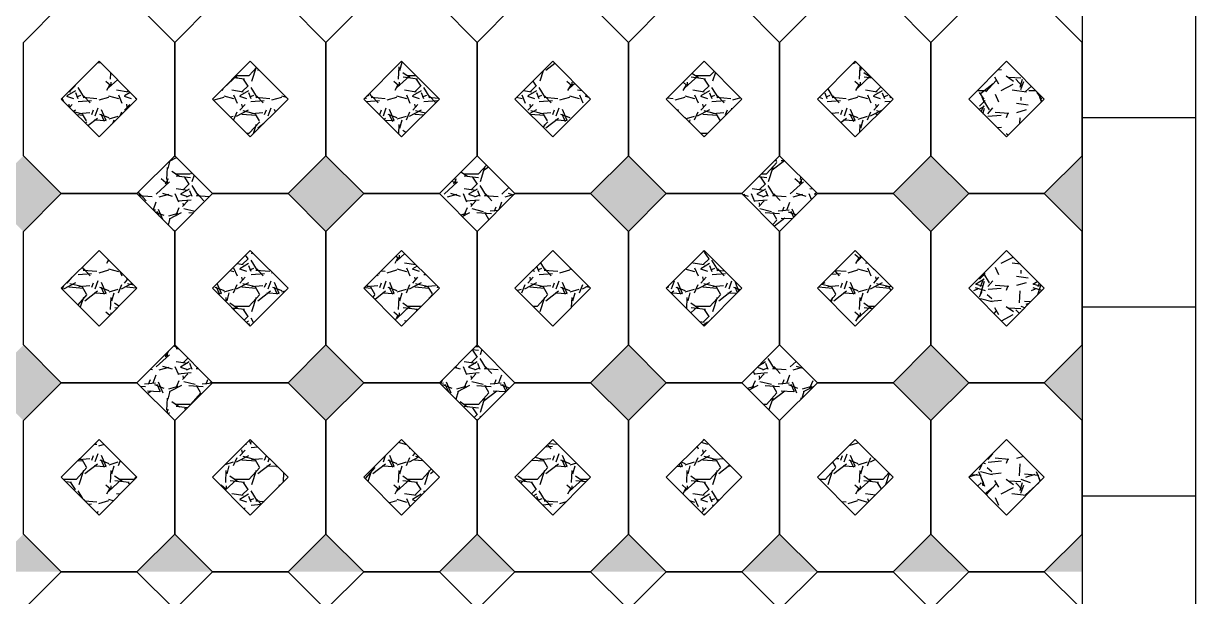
# Model space of a CAD drawing. Extents: x 104028 to 361637, y -78822 to 68782.
# Drawn here: x 313368 to 321118, y -11611 to -7823 of the extents above; entities that cross this region are included whole.
import ezdxf

# ---------------------------------------------------------------- set-up
doc = ezdxf.new("R2010")
doc.units = 0
doc.header["$LTSCALE"] = 1000
doc.header["$MEASUREMENT"] = 0
pattern_1 = [(138.0128, (76.19999999999999, -54.86400000000001), (-685.8008426853772, 609.6005179768804), [10.25163, -1014.915]), (94.96969999999995, (68.57999999999998, -48.00600000000001), (76.19946226162361, -914.4014791853738), [17.59215, -1741.62]), (42.51039999999998, (67.056, -30.48000000000001), (-838.2008187738122, -761.9994455499505), [12.40446, -1228.041]), (177.2737, (48.006, -0.7620000000000078), (1523.999509600993, -76.19966912484541), [16.02015, -1585.992]), (202.8337, (32.00400000000001, -5.1e-15), (914.4005199015332, 381.0010816650569), [15.70902, -1555.194]), (267.2737, (17.526, -6.096000000000002), (76.19966912484549, 1523.999509600993), [16.02015, -1585.992]), (307.6942, (16.76399999999999, -22.098), (-761.9993207095466, 990.6006258371981), [21.18582, -2097.393]), (342.2553000000001, (29.71799999999999, -38.86200000000001), (1676.400486181092, -533.4010669640161), [20.0016, -1980.159]), (31.42959999999999, (48.76799999999999, -44.958), (990.5988347991808, 609.6001570579343), [16.07439, -1591.365]), (85.23639999999997, (62.484, -36.57600000000001), (-76.19928488163478, -838.1993415916335), [18.35139, -899.2169999999999]), (132.3974, (64.00800000000001, -18.28800000000001), (-838.198909519109, 914.4000275171915), [23.73234, -2349.504]), (48.81409999999998, (47.24399999999998, -76.20000000000002), (457.1992967137203, 533.3996602267418), [8.10015, -801.918]), (81.46919999999999, (52.57799999999998, -70.10400000000001), (-152.4003840013711, -990.5984878677418), [15.41046, -1525.638]), (135, (54.86399999999999, -54.864), (-76.19994806100593, 2.56e-14), [10.77627, -96.98669999999998]), (113.1986, (64.008, -49.53000000000001), (152.4006682291879, -381.0012847677251), [5.803229999999999, -574.518]), (201.8014, (61.722, -44.196), (228.600147261956, 76.20005345683522), [8.20698, -402.144]), (300.9638, (54.10199999999999, -47.24400000000001), (152.4001187598165, -228.5997586442469), [13.3296, -430.989]), (71.5651, (60.96, -58.674), (-76.19988667395234, -152.4000695454294), [9.638609999999998, -231.327]), (286.3895, (61.722, -9.9e-15), (228.599524499034, -762.0004204190805), [13.50264, -1336.764]), (340.3462, (65.53200000000001, -12.95400000000001), (-838.19881465635, 304.7991506602953), [11.32797, -1121.466]), (203.1986, (76.19999999999999, -58.67400000000001), (381.0012847677251, 152.4006682291878), [11.6064, -568.716]), (253.6105, (65.532, -63.24600000000001), (228.5995244990345, 762.0004204190805), [13.50264, -1336.764]), (249.444, (14.478, -2.3e-15), (152.3998150815042, 381.0004729276773), [13.02105, -638.031]), (204.7751, (9.905999999999999, -12.192), (838.1996107847006, 380.9991121088051), [10.91016, -1080.108]), (336.8014, (-9.6e-15, -59.43599999999999), (381.0012847677251, -152.4006682291881), [11.6064, -568.716]), (287.354, (10.66799999999999, -64.00800000000001), (-304.7995402681688, 990.6000534557986), [12.77349, -1264.572]), (339.444, (-3.6e-15, -22.098), (-381.0004729276773, 152.3998150815044), [6.51054, -644.5440000000001]), (11.30989999999998, (-8.8e-15, -54.86399999999999), (304.7990238270787, 76.1996238866204), [3.885449999999999, -384.66]), (75.96379999999998, (3.809999999999991, -54.10199999999999), (-76.19986812370928, -228.6001606409152), [15.70902, -298.4715]), (96.00900000000001, (7.619999999999993, -38.862), (76.19982205643562, -761.9988763328384), [14.55801, -1441.242]), (213.6901, (47.24399999999999, -47.24400000000001), (152.3998529769551, 76.20002613921694), [10.98972, -263.7534]), (263.1572, (38.1, -53.34), (-152.4006825496454, -1295.400535699303), [19.18671, -1899.48]), (330.9454, (35.81399999999999, -72.39), (-533.3987283250237, 304.7992909748728), [7.84524, -776.682]), (0, (42.67199999999998, -76.2), (76.20000000000003, 76.19999999999997), [4.572, -71.628]), (30.25639999999998, (9.905999999999995, -37.338), (-533.3997309743268, -304.7993540050832), [10.58601, -1048.017]), (318.0128, (19.05, -32.00400000000001), (685.8008426853773, -609.6005179768804), [20.50329, -1004.664]), (270, (34.28999999999999, -45.72), (76.19999999999999, -76.20000000000002), [19.812, -56.38799999999999]), (235.3048, (34.28999999999999, -65.53200000000001), (533.400050714543, 761.9986797286105), [12.0483, -1192.779]), (164.0546, (27.43199999999999, -75.438), (-304.8007260961089, 76.20019439104426), [11.09487, -543.651]), (117.646, (16.76399999999999, -72.39), (-762.0004792417016, 1447.799491470681), [18.06435, -1788.375]), (85.42609999999999, (8.38199999999999, -56.38799999999999), (76.199631336584, 990.6002281424251), [19.11087, -1891.974]), (85.42609999999999, (8.38199999999999, -56.38799999999999), (76.199631336584, 990.6002281424251), [19.11087, -1891.974])]
pattern_2 = [(48.01279999999997, (316844.8374560876, 27107.62394110493), (609.6005179768805, 685.8008426853771), [10.25162999999995, -1014.914999999997]), (4.969699999999941, (316851.6954560876, 27115.24394110492), (-914.4014791853738, -76.19946226162345), [17.59214999999998, -1741.619999999999]), (312.5104, (316869.2214560877, 27116.76794110493), (-761.9994455499505, 838.2008187738124), [12.40446, -1228.041]), (87.27370000000003, (316898.9394560877, 27135.81794110492), (-76.1996691248457, -1523.999509600993), [16.02015, -1585.992]), (112.8337, (316899.7014560877, 27151.81994110492), (381.0010816650568, -914.4005199015332), [15.70901999999995, -1555.193999999994]), (177.2737, (316893.6054560877, 27166.29794110493), (1523.999509600993, -76.19966912484578), [16.02015, -1585.992]), (217.6941999999999, (316877.6034560877, 27167.05994110491), (990.6006258371983, 761.9993207095464), [21.18581999999991, -2097.392999999987]), (252.2553, (316860.8394560877, 27154.10594110491), (-533.4010669640163, -1676.400486181092), [20.0016, -1980.159]), (301.4296, (316854.7434560877, 27135.05594110493), (609.6001570579341, -990.598834799181), [16.07439, -1591.365]), (355.2363999999999, (316863.1254560877, 27121.33994110494), (-838.1993415916335, 76.19928488163494), [18.35139, -899.2170000000001]), (42.39739999999999, (316881.4134560877, 27119.81594110493), (914.4000275171915, 838.198909519109), [23.73234, -2349.503999999999]), (318.8141, (316823.5014560877, 27136.57994110493), (533.3996602267418, -457.1992967137203), [8.100150000000001, -801.9180000000002]), (351.4692, (316829.5974560876, 27131.24594110493), (-990.598487867742, 152.4003840013713), [15.41046, -1525.638]), (44.99999999999999, (316844.8374560876, 27128.95994110493), (3.96e-14, 76.19994806100593), [10.77627, -96.98669999999998]), (23.19859999999996, (316850.1714560877, 27119.81594110493), (-381.0012847677251, -152.4006682291878), [5.803229999999999, -574.518]), (111.8014, (316855.5054560877, 27122.10194110493), (76.20005345683518, -228.600147261956), [8.206979999999964, -402.1439999999988]), (210.9637999999999, (316852.4574560877, 27129.72194110492), (-228.5997586442469, -152.4001187598165), [13.3296, -430.989]), (341.5651, (316841.0274560877, 27122.86394110491), (-152.4000695454294, 76.19988667395236), [9.638609999999998, -231.327]), (196.3894999999999, (316899.7014560877, 27122.10194110493), (-762.0004204190805, -228.5995244990339), [13.50263999999995, -1336.763999999994]), (250.3462, (316886.7474560876, 27118.29194110493), (304.7991506602955, 838.19881465635), [11.32797, -1121.466]), (113.1985999999999, (316841.0274560877, 27107.62394110493), (152.4006682291878, -381.0012847677251), [11.60639999999995, -568.7159999999969]), (163.6104999999999, (316836.4554560876, 27118.29194110493), (762.0004204190805, -228.5995244990346), [13.50264, -1336.764]), (159.444, (316899.7014560877, 27169.34594110493), (381.0004729276773, -152.3998150815042), [13.02104999999995, -638.0309999999967]), (114.7750999999999, (316887.5094560876, 27173.91794110492), (380.9991121088049, -838.1996107847006), [10.91016, -1080.108]), (246.8014, (316840.2654560877, 27183.82394110494), (-152.4006682291881, -381.0012847677251), [11.60639999999995, -568.7159999999968]), (197.3539999999999, (316835.6934560876, 27173.15594110493), (990.6000534557987, 304.7995402681686), [12.77349, -1264.572]), (249.444, (316877.6034560877, 27183.82394110494), (152.3998150815044, 381.0004729276773), [6.51054, -644.5439999999999]), (281.3099, (316844.8374560876, 27183.82394110494), (76.19962388662034, -304.7990238270787), [3.885449999999999, -384.66]), (345.9638, (316845.5994560877, 27180.01394110494), (-228.6001606409152, 76.19986812370932), [15.70902, -298.4715]), (6.009000000000009, (316860.8394560877, 27176.20394110491), (-761.9988763328384, -76.19982205643548), [14.55801, -1441.242]), (123.6900999999999, (316852.4574560877, 27136.57994110493), (76.20002613921692, -152.3998529769551), [10.98972, -263.7534]), (173.1571999999999, (316846.3614560877, 27145.72394110493), (-1295.400535699303, 152.4006825496456), [19.1867099999999, -1899.479999999994]), (240.9454, (316827.3114560876, 27148.00994110492), (304.7992909748729, 533.3987283250237), [7.845240000000001, -776.682]), (270, (316823.5014560877, 27141.15194110492), (76.19999999999996, -76.20000000000005), [4.572, -71.628]), (300.2564, (316862.3634560877, 27173.91794110492), (-304.7993540050831, 533.3997309743268), [10.58601, -1048.017]), (228.0128, (316867.6974560877, 27164.77394110492), (-609.6005179768805, -685.8008426853772), [20.50329, -1004.664]), (180, (316853.9814560877, 27149.53394110493), (-76.20000000000003, -76.19999999999997), [19.812, -56.388]), (145.3047999999999, (316834.1694560877, 27149.53394110493), (761.9986797286103, -533.4000507145431), [12.0483, -1192.779]), (74.05459999999997, (316824.2634560877, 27156.39194110494), (76.20019439104432, 304.8007260961089), [11.09487, -543.651]), (27.64599999999996, (316827.3114560876, 27167.05994110491), (1447.799491470682, 762.0004792417013), [18.06435, -1788.375]), (355.4261, (316843.3134560876, 27175.44194110492), (990.6002281424251, -76.19963133658419), [19.11086999999999, -1891.974]), (355.4261, (316843.3134560876, 27175.44194110492), (990.6002281424251, -76.19963133658419), [19.11086999999999, -1891.974])]

# ---------------------------------------------------------------- blocks, each defined once
blk = doc.blocks.new('xfgzfgxfg')
at = {"transparency": 33554508}
h = blk.add_hatch(dxfattribs=at)
h.set_pattern_fill('GRAVEL', color=251, scale=10, angle=-90.00000000000001, style=0)
h.set_pattern_definition(pattern_1)
h.paths.add_polyline_path([(27029.5, 19986.5), (27079.49999999998, 20036.5), (27029.5, 20086.5), (26979.49999999999, 20036.5)])
h = blk.add_hatch(dxfattribs=at)
h.set_pattern_fill('GRAVEL', color=251, scale=10, angle=-90.00000000000001, style=0)
h.set_pattern_definition(pattern_1)
h.paths.add_polyline_path([(27279.5, 19986.5), (27329.49999999999, 20036.5), (27279.5, 20086.5), (27229.49999999999, 20036.5)])
h = blk.add_hatch(dxfattribs=at)
h.set_pattern_fill('GRAVEL', color=251, scale=10, angle=-90.00000000000001, style=0)
h.set_pattern_definition(pattern_1)
h.paths.add_polyline_path([(27529.5, 19986.5), (27579.49999999999, 20036.5), (27529.5, 20086.5), (27479.49999999999, 20036.5)])
h = blk.add_hatch(dxfattribs=at)
h.set_pattern_fill('GRAVEL', color=251, scale=10, angle=-90.00000000000001, style=0)
h.set_pattern_definition([(138.0128, (27180.69999999999, 19831.63599999999), (-685.8008426853772, 609.6005179768804), [10.25163, -1014.915]), (94.96969999999995, (27173.07999999999, 19838.49399999999), (76.19946226162361, -914.4014791853738), [17.59215, -1741.62]), (42.51039999999998, (27171.55599999999, 19856.01999999999), (-838.2008187738122, -761.9994455499505), [12.40446, -1228.041]), (177.2737, (27152.50599999999, 19885.73799999999), (1523.999509600993, -76.19966912484541), [16.02015, -1585.992]), (202.8337, (27136.50399999999, 19886.49999999999), (914.4005199015332, 381.0010816650569), [15.70902, -1555.194]), (267.2737, (27122.02599999999, 19880.40399999999), (76.19966912484549, 1523.999509600993), [16.02015, -1585.992]), (307.6942, (27121.26399999999, 19864.40199999999), (-761.9993207095466, 990.6006258371981), [21.18582, -2097.393]), (342.2553000000001, (27134.21799999999, 19847.63799999999), (1676.400486181092, -533.4010669640161), [20.0016, -1980.159]), (31.42959999999999, (27153.26799999999, 19841.54199999999), (990.5988347991808, 609.6001570579343), [16.07439, -1591.365]), (85.23639999999997, (27166.98399999999, 19849.92399999999), (-76.19928488163478, -838.1993415916335), [18.35139, -899.2169999999999]), (132.3974, (27168.50799999999, 19868.21199999999), (-838.198909519109, 914.4000275171915), [23.73234, -2349.504]), (48.81409999999998, (27151.74399999999, 19810.29999999999), (457.1992967137203, 533.3996602267418), [8.10015, -801.918]), (81.46919999999999, (27157.07799999999, 19816.39599999999), (-152.4003840013711, -990.5984878677418), [15.41046, -1525.638]), (135, (27159.36399999999, 19831.63599999999), (-76.19994806100593, 2.56e-14), [10.77627, -96.98669999999998]), (113.1986, (27168.50799999999, 19836.96999999999), (152.4006682291879, -381.0012847677251), [5.803229999999999, -574.518]), (201.8014, (27166.22199999999, 19842.30399999999), (228.600147261956, 76.20005345683522), [8.20698, -402.144]), (300.9638, (27158.60199999999, 19839.25599999999), (152.4001187598165, -228.5997586442469), [13.3296, -430.989]), (71.5651, (27165.45999999999, 19827.82599999999), (-76.19988667395234, -152.4000695454294), [9.638609999999998, -231.327]), (286.3895, (27166.22199999999, 19886.49999999999), (228.599524499034, -762.0004204190805), [13.50264, -1336.764]), (340.3462, (27170.03199999999, 19873.54599999999), (-838.19881465635, 304.7991506602953), [11.32797, -1121.466]), (203.1986, (27180.69999999999, 19827.82599999999), (381.0012847677251, 152.4006682291878), [11.6064, -568.716]), (253.6105, (27170.03199999999, 19823.25399999999), (228.5995244990345, 762.0004204190805), [13.50264, -1336.764]), (249.444, (27118.97799999999, 19886.49999999999), (152.3998150815042, 381.0004729276773), [13.02105, -638.031]), (204.7751, (27114.40599999999, 19874.30799999999), (838.1996107847006, 380.9991121088051), [10.91016, -1080.108]), (336.8014, (27104.49999999999, 19827.06399999999), (381.0012847677251, -152.4006682291881), [11.6064, -568.716]), (287.354, (27115.16799999999, 19822.49199999999), (-304.7995402681688, 990.6000534557986), [12.77349, -1264.572]), (339.444, (27104.49999999999, 19864.40199999999), (-381.0004729276773, 152.3998150815044), [6.51054, -644.5440000000001]), (11.30989999999998, (27104.49999999999, 19831.63599999999), (304.7990238270787, 76.1996238866204), [3.885449999999999, -384.66]), (75.96379999999998, (27108.30999999999, 19832.39799999999), (-76.19986812370928, -228.6001606409152), [15.70902, -298.4715]), (96.00900000000001, (27112.11999999999, 19847.63799999999), (76.19982205643562, -761.9988763328384), [14.55801, -1441.242]), (213.6901, (27151.74399999999, 19839.25599999999), (152.3998529769551, 76.20002613921694), [10.98972, -263.7534]), (263.1572, (27142.59999999999, 19833.15999999999), (-152.4006825496454, -1295.400535699303), [19.18671, -1899.48]), (330.9454, (27140.31399999999, 19814.10999999999), (-533.3987283250237, 304.7992909748728), [7.84524, -776.682]), (0, (27147.17199999999, 19810.29999999999), (76.20000000000003, 76.19999999999997), [4.572, -71.628]), (30.25639999999998, (27114.40599999999, 19849.16199999999), (-533.3997309743268, -304.7993540050832), [10.58601, -1048.017]), (318.0128, (27123.54999999999, 19854.49599999999), (685.8008426853773, -609.6005179768804), [20.50329, -1004.664]), (270, (27138.78999999999, 19840.77999999999), (76.19999999999999, -76.20000000000002), [19.812, -56.38799999999999]), (235.3048, (27138.78999999999, 19820.96799999999), (533.400050714543, 761.9986797286105), [12.0483, -1192.779]), (164.0546, (27131.93199999999, 19811.06199999999), (-304.8007260961089, 76.20019439104426), [11.09487, -543.651]), (117.646, (27121.26399999999, 19814.10999999999), (-762.0004792417016, 1447.799491470681), [18.06435, -1788.375]), (85.42609999999999, (27112.88199999999, 19830.11199999999), (76.199631336584, 990.6002281424251), [19.11087, -1891.974]), (85.42609999999999, (27112.88199999999, 19830.11199999999), (76.199631336584, 990.6002281424251), [19.11087, -1891.974])])
h.paths.add_polyline_path([(27154.5, 19886.49999999999), (27204.5, 19936.5), (27154.5, 19986.5), (27104.49999999999, 19936.5)])
h.paths.add_polyline_path([(27404.5, 19886.49999999999), (27454.5, 19936.5), (27404.5, 19986.5), (27354.49999999999, 19936.5)])
h = blk.add_hatch(dxfattribs=at)
h.set_pattern_fill('GRAVEL', color=251, scale=10, angle=-90.00000000000001, style=0)
h.set_pattern_definition(pattern_1)
h.paths.add_polyline_path([(27029.5, 19786.5), (27079.49999999998, 19836.5), (27029.5, 19886.5), (26979.49999999999, 19836.5)])
h = blk.add_hatch(dxfattribs=at)
h.set_pattern_fill('GRAVEL', color=251, scale=10, angle=-90.00000000000001, style=0)
h.set_pattern_definition(pattern_1)
h.paths.add_polyline_path([(27279.5, 19786.5), (27329.49999999999, 19836.5), (27279.5, 19886.5), (27229.49999999999, 19836.5)])
h = blk.add_hatch(dxfattribs=at)
h.set_pattern_fill('GRAVEL', color=251, scale=10, angle=-90.00000000000001, style=0)
h.set_pattern_definition(pattern_1)
h.paths.add_polyline_path([(27529.5, 19786.5), (27579.49999999999, 19836.5), (27529.5, 19886.5), (27479.49999999999, 19836.5)])
at = {"color": 251, "transparency": 33554508}
for p, q in [((26954.5, 20136.5), (26904.5, 20086.5)), ((27104.49999999999, 20136.5), (27154.49999999999, 20086.5)), ((27204.5, 20136.5), (27154.5, 20086.5)), ((27354.49999999999, 20136.5), (27404.5, 20086.5)), ((27454.5, 20136.5), (27404.5, 20086.5)), ((27604.5, 20136.5), (27654.49999999999, 20086.5)), ((27029.5, 20086.5), (26979.5, 20036.5)), ((27029.5, 20086.5), (27079.5, 20036.5)), ((27279.5, 20086.5), (27229.5, 20036.5)), ((27279.5, 20086.5), (27329.5, 20036.5)), ((27529.5, 20086.5), (27479.5, 20036.5)), ((27529.5, 20086.5), (27579.5, 20036.5)), ((27029.5, 19986.5), (26979.5, 20036.5)), ((27079.5, 20036.5), (27029.5, 19986.5)), ((27279.5, 19986.5), (27229.5, 20036.5)), ((27329.5, 20036.5), (27279.5, 19986.5)), ((27529.5, 19986.5), (27479.5, 20036.5)), ((27579.5, 20036.5), (27529.5, 19986.5)), ((26954.5, 19936.5), (26904.5, 19986.5)), ((27104.49999999999, 19936.5), (27154.49999999999, 19986.5)), ((27204.5, 19936.5), (27154.5, 19986.5)), ((27354.49999999999, 19936.5), (27404.5, 19986.5)), ((27454.5, 19936.5), (27404.5, 19986.5)), ((27604.5, 19936.5), (27654.49999999999, 19986.5)), ((26954.5, 19936.5), (26904.5, 19886.5)), ((27104.49999999999, 19936.5), (27154.49999999999, 19886.5)), ((27204.5, 19936.5), (27154.5, 19886.5)), ((27354.49999999999, 19936.5), (27404.5, 19886.5)), ((27454.5, 19936.5), (27404.5, 19886.5)), ((27604.5, 19936.5), (27654.49999999999, 19886.5)), ((27029.5, 19886.5), (26979.5, 19836.5)), ((27029.5, 19886.5), (27079.5, 19836.5)), ((27279.5, 19886.5), (27229.5, 19836.5)), ((27279.5, 19886.5), (27329.5, 19836.5)), ((27529.5, 19886.5), (27479.5, 19836.5)), ((27529.5, 19886.5), (27579.5, 19836.5)), ((27029.5, 19786.5), (26979.5, 19836.5)), ((27079.5, 19836.5), (27029.5, 19786.5)), ((27279.5, 19786.5), (27229.5, 19836.5)), ((27329.5, 19836.5), (27279.5, 19786.5)), ((27529.5, 19786.5), (27479.5, 19836.5)), ((27579.5, 19836.5), (27529.5, 19786.5)), ((26954.5, 19736.5), (26904.5, 19786.5)), ((27104.49999999999, 19736.5), (27154.49999999999, 19786.5)), ((27204.5, 19736.5), (27154.5, 19786.5)), ((27354.49999999999, 19736.5), (27404.5, 19786.5)), ((27454.5, 19736.5), (27404.5, 19786.5)), ((27604.5, 19736.5), (27654.49999999999, 19786.5))]:
    blk.add_line(p, q, dxfattribs=at)
for points in [[(26954.5, 20136.5), (27104.49999999999, 20136.5)], [(27204.5, 20136.5), (27354.49999999999, 20136.5)], [(27454.5, 20136.5), (27604.5, 20136.5)], [(26904.5, 19986.5), (26904.5, 20086.5)], [(27154.5, 20086.49999999999), (27154.5, 19986.50000000001)], [(27154.5, 19986.5), (27154.5, 20086.5)], [(27404.5, 20086.49999999999), (27404.5, 19986.50000000001)], [(27404.5, 19986.5), (27404.5, 20086.5)], [(27654.5, 20086.49999999999), (27654.5, 19986.50000000001)], [(26954.5, 19936.5), (27104.49999999999, 19936.5)], [(27104.49999999999, 19936.5), (26954.5, 19936.5)], [(27204.5, 19936.5), (27354.49999999999, 19936.5)], [(27354.49999999999, 19936.5), (27204.5, 19936.5)], [(27454.5, 19936.5), (27604.5, 19936.5)], [(27604.5, 19936.5), (27454.5, 19936.5)], [(26904.5, 19786.5), (26904.5, 19886.5)], [(27154.5, 19886.49999999999), (27154.5, 19786.50000000001)], [(27154.5, 19786.5), (27154.5, 19886.5)], [(27404.5, 19886.49999999999), (27404.5, 19786.50000000001)], [(27404.5, 19786.5), (27404.5, 19886.5)], [(27654.5, 19886.49999999999), (27654.5, 19786.50000000001)], [(27104.49999999999, 19736.5), (26954.5, 19736.5)], [(27354.49999999999, 19736.5), (27204.5, 19736.5)], [(27604.5, 19736.5), (27454.5, 19736.5)]]:
    blk.add_lwpolyline(points, dxfattribs=at)
blk = doc.blocks.new('fxdgnfdgmmmm')
h = blk.add_hatch()
h.set_pattern_fill('GRAVEL', color=252, scale=10, angle=-180, style=0)
h.set_pattern_definition(pattern_2)
h.paths.add_polyline_path([(336686.2014560876, 154.3239411049323), (336736.2014560877, 104.3239411049323), (336786.2014560877, 154.3239411049323), (336736.2014560877, 204.3239411049324)])
h = blk.add_hatch()
h.set_pattern_fill('GRAVEL', color=252, scale=10, angle=-180, style=0)
h.set_pattern_definition([(48.01279999999997, (334581.3374560876, -546.87605889505), (609.6005179768805, 685.8008426853771), [10.25162999999995, -1014.914999999997]), (4.969699999999941, (334588.1954560876, -539.2560588950548), (-914.4014791853738, -76.19946226162345), [17.59214999999998, -1741.619999999999]), (312.5103999999999, (334605.7214560877, -537.7320588950499), (-761.9994455499505, 838.2008187738124), [12.40445999999998, -1228.040999999998]), (87.27370000000002, (334635.4394560877, -518.6820588950616), (-76.19966912484566, -1523.999509600993), [16.02015, -1585.992]), (112.8337, (334636.2014560877, -502.6800588950538), (381.0010816650568, -914.4005199015332), [15.70901999999995, -1555.193999999994]), (177.2737, (334630.1054560876, -488.2020588950511), (1523.999509600993, -76.19966912484574), [16.02015, -1585.992]), (217.6942, (334614.1034560877, -487.4400588950631), (990.6006258371983, 761.9993207095464), [21.18582, -2097.393]), (252.2553, (334597.3394560877, -500.3940588950611), (-533.4010669640163, -1676.400486181092), [20.0015999999999, -1980.158999999994]), (301.4296, (334591.2434560876, -519.4440588950494), (609.6001570579341, -990.598834799181), [16.07439, -1591.365]), (355.2364, (334599.6254560877, -533.1600588950643), (-838.1993415916335, 76.19928488163492), [18.3513899999999, -899.2169999999969]), (42.39739999999998, (334617.9134560877, -534.6840588950693), (914.4000275171915, 838.1989095191087), [23.73234, -2349.504]), (318.8141, (334560.0014560877, -517.9200588950591), (533.3996602267418, -457.1992967137203), [8.100150000000001, -801.9180000000002]), (351.4692, (334566.0974560876, -523.2540588950617), (-990.598487867742, 152.4003840013713), [15.41046, -1525.638]), (44.99999999999998, (334581.3374560876, -525.540058895069), (3.78e-14, 76.19994806100593), [10.77627, -96.98669999999998]), (23.19859999999996, (334586.6714560877, -534.6840588950693), (-381.0012847677251, -152.4006682291878), [5.803229999999999, -574.518]), (111.8013999999999, (334592.0054560877, -532.3980588950619), (76.20005345683519, -228.600147261956), [8.20698, -402.144]), (210.9637999999999, (334588.9574560877, -524.778058895052), (-228.5997586442469, -152.4001187598164), [13.32959999999995, -430.9889999999985]), (341.5651, (334577.5274560877, -531.6360588950594), (-152.4000695454294, 76.19988667395235), [9.638609999999998, -231.327]), (196.3894999999999, (334636.2014560877, -532.3980588950619), (-762.0004204190806, -228.5995244990339), [13.50263999999995, -1336.763999999994]), (250.3462, (334623.2474560876, -536.2080588950596), (304.7991506602955, 838.19881465635), [11.32797, -1121.466]), (113.1985999999999, (334577.5274560877, -546.87605889505), (152.4006682291878, -381.0012847677251), [11.60639999999995, -568.715999999997]), (163.6104999999999, (334572.9554560876, -536.2080588950596), (762.0004204190805, -228.5995244990346), [13.50264, -1336.764]), (159.444, (334636.2014560877, -485.1540588950704), (381.0004729276773, -152.3998150815042), [13.02104999999995, -638.0309999999968]), (114.7750999999999, (334624.0094560876, -480.5820588950557), (380.9991121088049, -838.1996107847006), [10.91016, -1080.108]), (246.8014, (334576.7654560877, -470.6760588950676), (-152.4006682291881, -381.001284767725), [11.60639999999995, -568.7159999999969]), (197.354, (334572.1934560876, -481.3440588950582), (990.6000534557987, 304.7995402681686), [12.77349, -1264.572]), (249.444, (334614.1034560877, -470.6760588950676), (152.3998150815044, 381.0004729276773), [6.51054, -644.5440000000001]), (281.3099, (334581.3374560876, -470.6760588950676), (76.19962388662034, -304.7990238270787), [3.885449999999999, -384.6600000000001]), (345.9638, (334582.0994560877, -474.4860588950652), (-228.6001606409151, 76.19986812370931), [15.70902, -298.4715]), (6.009000000000001, (334597.3394560877, -478.2960588950629), (-761.9988763328384, -76.19982205643551), [14.55801, -1441.242]), (123.6900999999999, (334588.9574560877, -517.9200588950591), (76.20002613921693, -152.3998529769552), [10.98972, -263.7534]), (173.1571999999999, (334582.8614560877, -508.7760588950589), (-1295.400535699303, 152.4006825496456), [19.1867099999999, -1899.479999999994]), (240.9454, (334563.8114560877, -506.4900588950515), (304.7992909748729, 533.3987283250236), [7.845240000000001, -776.682]), (270, (334560.0014560877, -513.348058895059), (76.19999999999996, -76.20000000000005), [4.572, -71.628]), (300.2564, (334598.8634560877, -480.5820588950557), (-304.7993540050832, 533.3997309743271), [10.58601, -1048.017]), (228.0128, (334604.1974560877, -489.7260588950559), (-609.6005179768805, -685.8008426853772), [20.50329, -1004.664]), (179.9999999999999, (334590.4814560877, -504.9660588950612), (-76.20000000000003, -76.19999999999997), [19.812, -56.388]), (145.3047999999999, (334570.6694560877, -504.9660588950612), (761.9986797286103, -533.4000507145431), [12.0483, -1192.779]), (74.05459999999997, (334560.7634560877, -498.1080588950683), (76.20019439104432, 304.8007260961089), [11.09487, -543.651]), (27.64599999999997, (334563.8114560877, -487.4400588950631), (1447.799491470681, 762.0004792417013), [18.06435, -1788.375]), (355.4261, (334579.8134560876, -479.0580588950509), (990.6002281424251, -76.19963133658416), [19.11087, -1891.974]), (355.4261, (334579.8134560876, -479.0580588950509), (990.6002281424251, -76.19963133658416), [19.11087, -1891.974])])
h.paths.add_polyline_path([(335036.2014560877, 79.32394110493237), (334986.2014560877, 29.32394110490327), (335036.2014560877, -20.67605889508218), (335086.2014560877, 29.32394110490327)])
h.paths.add_polyline_path([(335086.2014560877, -220.6760588950822), (335036.2014560877, -170.6760588950821), (334986.2014560877, -220.6760588950676), (335036.2014560877, -270.6760588950676)])
h.paths.add_polyline_path([(335436.2014560877, -170.6760588950676), (335386.2014560877, -220.6760588950822), (335436.2014560877, -270.6760588950822), (335486.2014560877, -220.6760588950967)])
h.paths.add_polyline_path([(335436.2014560877, 79.32394110493237), (335386.2014560877, 29.32394110490327), (335436.2014560877, -20.67605889506763), (335486.2014560877, 29.32394110490327)])
h.paths.add_polyline_path([(335836.2014560877, 79.32394110493237), (335786.2014560877, 29.32394110491782), (335836.2014560877, -20.67605889506763), (335886.2014560877, 29.32394110490327)])
h.paths.add_polyline_path([(335836.2014560877, -170.6760588950676), (335786.2014560877, -220.6760588950676), (335836.2014560877, -270.6760588950676), (335886.2014560877, -220.6760588950967)])
h.paths.add_polyline_path([(336286.2014560877, 29.32394110490327), (336236.2014560877, 79.32394110493237), (336186.2014560877, 29.32394110493238), (336236.2014560877, -20.67605889506763)])
h.paths.add_polyline_path([(336236.2014560877, -170.6760588950676), (336186.2014560877, -220.6760588950676), (336236.2014560877, -270.6760588950676), (336286.2014560877, -220.6760588950967)])
h.paths.add_polyline_path([(336636.2014560877, -170.6760588950676), (336586.2014560877, -220.6760588950967), (336636.2014560877, -270.6760588950676), (336686.2014560876, -220.6760588950676)])
h.paths.add_polyline_path([(336636.2014560877, 79.32394110493237), (336586.2014560877, 29.32394110490327), (336636.2014560877, -20.67605889506763), (336686.2014560876, 29.32394110491782)])
h.paths.add_polyline_path([(336836.2014560876, 79.32394110487417), (336786.2014560877, 29.32394110490327), (336836.2014560876, -20.67605889506763)])
h.paths.add_polyline_path([(336836.2014560876, -170.6760588950967), (336786.2014560877, -220.6760588950967), (336836.2014560876, -270.6760588950385)])
h.paths.add_polyline_path([(336836.2014560876, -420.6760588950967), (336786.2014560877, -470.6760588950676), (336836.2014560876, -470.6760588950676)])
h.paths.add_polyline_path([(336636.2014560877, -420.6760588950676), (336586.2014560877, -470.6760588950676), (336686.2014560876, -470.6760588950676)])
h.paths.add_polyline_path([(336436.2014560877, -420.6760588950821), (336386.2014560877, -470.6760588950676), (336486.2014560877, -470.6760588950676)])
h.paths.add_polyline_path([(336236.2014560877, -420.6760588950676), (336186.2014560877, -470.6760588950676), (336286.2014560877, -470.6760588950676)])
h.paths.add_polyline_path([(336036.2014560877, -420.6760588950821), (335986.2014560877, -470.6760588950676), (336086.2014560877, -470.6760588950676)])
h.paths.add_polyline_path([(335836.2014560877, -420.6760588950676), (335786.2014560877, -470.6760588950676), (335886.2014560877, -470.6760588950676)])
h.paths.add_polyline_path([(335636.2014560877, -420.6760588950676), (335586.2014560877, -470.6760588950676), (335686.2014560877, -470.6760588950676)])
h.paths.add_polyline_path([(335436.2014560877, -420.6760588950967), (335386.2014560877, -470.6760588950676), (335486.2014560877, -470.6760588950676)])
h.paths.add_polyline_path([(335236.2014560877, -420.6760588950676), (335186.2014560877, -470.6760588950676), (335286.2014560876, -470.6760588950676)])
h.paths.add_polyline_path([(335036.2014560877, -420.6760588950676), (334986.2014560877, -470.6760588950676), (335086.2014560877, -470.6760588950676)])
h.paths.add_polyline_path([(334836.2014560877, -420.6760588950676), (334786.2014560877, -470.6760588950676), (334886.2014560876, -470.6760588950676)])
h.paths.add_polyline_path([(334636.2014560877, -420.6760588950385), (334636.2014560877, -470.6760588950676), (334686.2014560877, -470.6760588950676)])
h.paths.add_polyline_path([(334686.2014560877, -220.6760588950822), (334636.2014560877, -170.6760588950676), (334636.2014560877, -270.6760588950676)])
h.paths.add_polyline_path([(334636.2014560877, 79.32394110493237), (334636.2014560877, -20.67605889506763), (334686.2014560877, 29.32394110490327)])
h = blk.add_hatch()
h.set_pattern_fill('GRAVEL', color=252, scale=10, angle=-180, style=0)
h.set_pattern_definition(pattern_2)
h.paths.add_polyline_path([(336686.2014560876, -95.67605889506763), (336736.2014560877, -145.6760588950676), (336786.2014560877, -95.67605889506763), (336736.2014560877, -45.67605889506762)])
h = blk.add_hatch()
h.set_pattern_fill('GRAVEL', color=252, scale=10, angle=-180, style=0)
h.set_pattern_definition(pattern_2)
h.paths.add_polyline_path([(336686.2014560876, -345.6760588950676), (336736.2014560877, -395.6760588950676), (336786.2014560877, -345.6760588950676), (336736.2014560877, -295.6760588950676)])
for p, q in [((336636.2014560877, 229.3239411049324), (336686.2014560876, 279.3239411049324)), ((336836.2014560876, 229.3239411049324), (336786.2014560877, 279.3239411049324)), ((336686.2014560876, 154.3239411049323), (336736.2014560877, 204.3239411049324)), ((336786.2014560877, 154.3239411049323), (336736.2014560877, 204.3239411049324)), ((336736.2014560877, 104.3239411049323), (336686.2014560876, 154.3239411049323)), ((336786.2014560877, 154.3239411049323), (336736.2014560877, 104.3239411049323)), ((336986.2014560869, 129.3239411049323), (336836.2014560869, 129.3239411050488)), ((336636.2014560877, 79.32394110493237), (336686.2014560876, 29.32394110493238)), ((336836.2014560876, 79.32394110493237), (336786.2014560877, 29.32394110493238)), ((336636.2014560877, -20.67605889506763), (336686.2014560876, 29.32394110493238)), ((336836.2014560876, -20.67605889506763), (336786.2014560877, 29.32394110493238)), ((336686.2014560876, -95.67605889506763), (336736.2014560877, -45.67605889506762)), ((336786.2014560877, -95.67605889506763), (336736.2014560877, -45.67605889506762)), ((336736.2014560877, -145.6760588950676), (336686.2014560876, -95.67605889506763)), ((336786.2014560877, -95.67605889506763), (336736.2014560877, -145.6760588950676)), ((336986.2014560867, -120.6760588950676), (336836.2014560867, -120.6760588949512)), ((336636.2014560877, -170.6760588950676), (336686.2014560876, -220.6760588950676)), ((336836.2014560876, -170.6760588950676), (336786.2014560877, -220.6760588950676)), ((336636.2014560877, -270.6760588950676), (336686.2014560876, -220.6760588950676)), ((336836.2014560876, -270.6760588950676), (336786.2014560877, -220.6760588950676)), ((336686.2014560876, -345.6760588950676), (336736.2014560877, -295.6760588950676)), ((336786.2014560877, -345.6760588950676), (336736.2014560877, -295.6760588950676)), ((336736.2014560877, -395.6760588950676), (336686.2014560876, -345.6760588950676)), ((336786.2014560877, -345.6760588950676), (336736.2014560877, -395.6760588950676)), ((336986.2014560865, -370.6760588950676), (336836.2014560865, -370.6760588949512)), ((336636.2014560877, -420.6760588950676), (336686.2014560876, -470.6760588950676)), ((336836.2014560876, -420.6760588950676), (336786.2014560877, -470.6760588950676)), ((335486.2014560877, -470.6760588950676), (335586.2014560877, -470.6760588950676)), ((335686.2014560877, -470.6760588950676), (335786.2014560877, -470.6760588950676)), ((335886.2014560877, -470.6760588950094), (335986.2014560877, -470.6760588950094)), ((336086.2014560877, -470.6760588950094), (336186.2014560877, -470.6760588950094)), ((336286.2014560877, -470.6760588950094), (336386.2014560877, -470.6760588950094)), ((336486.2014560877, -470.6760588949512), (336586.2014560877, -470.6760588949512)), ((336636.2014560877, -520.6760588950676), (336686.2014560876, -470.6760588950676)), ((336686.2014560876, -470.6760588949512), (336786.2014560877, -470.6760588949512)), ((336836.2014560876, -520.6760588950676), (336786.2014560877, -470.6760588950676))]:
    blk.add_line(p, q)
for points in [[(336986.2014560876, -1370.676058895067), (334486.2014560876, -1370.676058895067), (334486.2014560876, 3629.323941104933), (336986.2014560876, 3629.323941104933), (336986.2014560876, -1370.676058895067)], [(336636.2014560877, 79.32394110493237), (336636.2014560877, 229.3239411049324)], [(336836.2014560876, 229.3239411049324), (336836.2014560876, 79.32394110493237)], [(336836.2014560876, 79.32394110493237), (336836.2014560876, 229.3239411049324)], [(336786.2014560877, 29.32394110493238), (336686.2014560876, 29.32394110493238)], [(336686.2014560876, 29.32394110493238), (336786.2014560877, 29.32394110493238)], [(336636.2014560877, -170.6760588950676), (336636.2014560877, -20.67605889506763)], [(336836.2014560876, -20.67605889506763), (336836.2014560876, -170.6760588950676)], [(336836.2014560876, -170.6760588950676), (336836.2014560876, -20.67605889506763)], [(336786.2014560877, -220.6760588950676), (336686.2014560876, -220.6760588950676)], [(336686.2014560876, -220.6760588950676), (336786.2014560877, -220.6760588950676)], [(336636.2014560877, -420.6760588950676), (336636.2014560877, -270.6760588950676)], [(336836.2014560876, -270.6760588950676), (336836.2014560876, -420.6760588950676)], [(336836.2014560876, -420.6760588950676), (336836.2014560876, -270.6760588950676)], [(336686.2014560876, -470.6760588950676), (336786.2014560877, -470.6760588950676)], [(336786.2014560877, -470.6760588950676), (336686.2014560876, -470.6760588950676)]]:
    blk.add_lwpolyline(points)
blk.add_lwpolyline([(336836.2014560876, -1220.676058895067), (334636.2014560877, -1220.676058895067), (334636.2014560877, 3479.323941104933), (336836.2014560876, 3479.323941104933)], close=True)
at = {"rotation": 270}
for p in [(315699.7014560877, 27183.82394110494), (316099.7014560877, 27183.82394110494), (316499.7014560877, 27183.82394110494), (315699.7014560877, 26433.82394110494), (316099.7014560877, 26433.82394110494), (316499.7014560877, 26433.82394110494)]:
    blk.add_blockref('xfgzfgxfg', p, dxfattribs=at)

msp = doc.modelspace()

# ---------------------------------------------------------------- block references
at = {"xscale": 5, "yscale": 5, "zscale": 5}
msp.add_blockref('fxdgnfdgmmmm', (-1363812.965501691, -9094.507599137982), dxfattribs=at)

doc.saveas('drawing.dxf')
